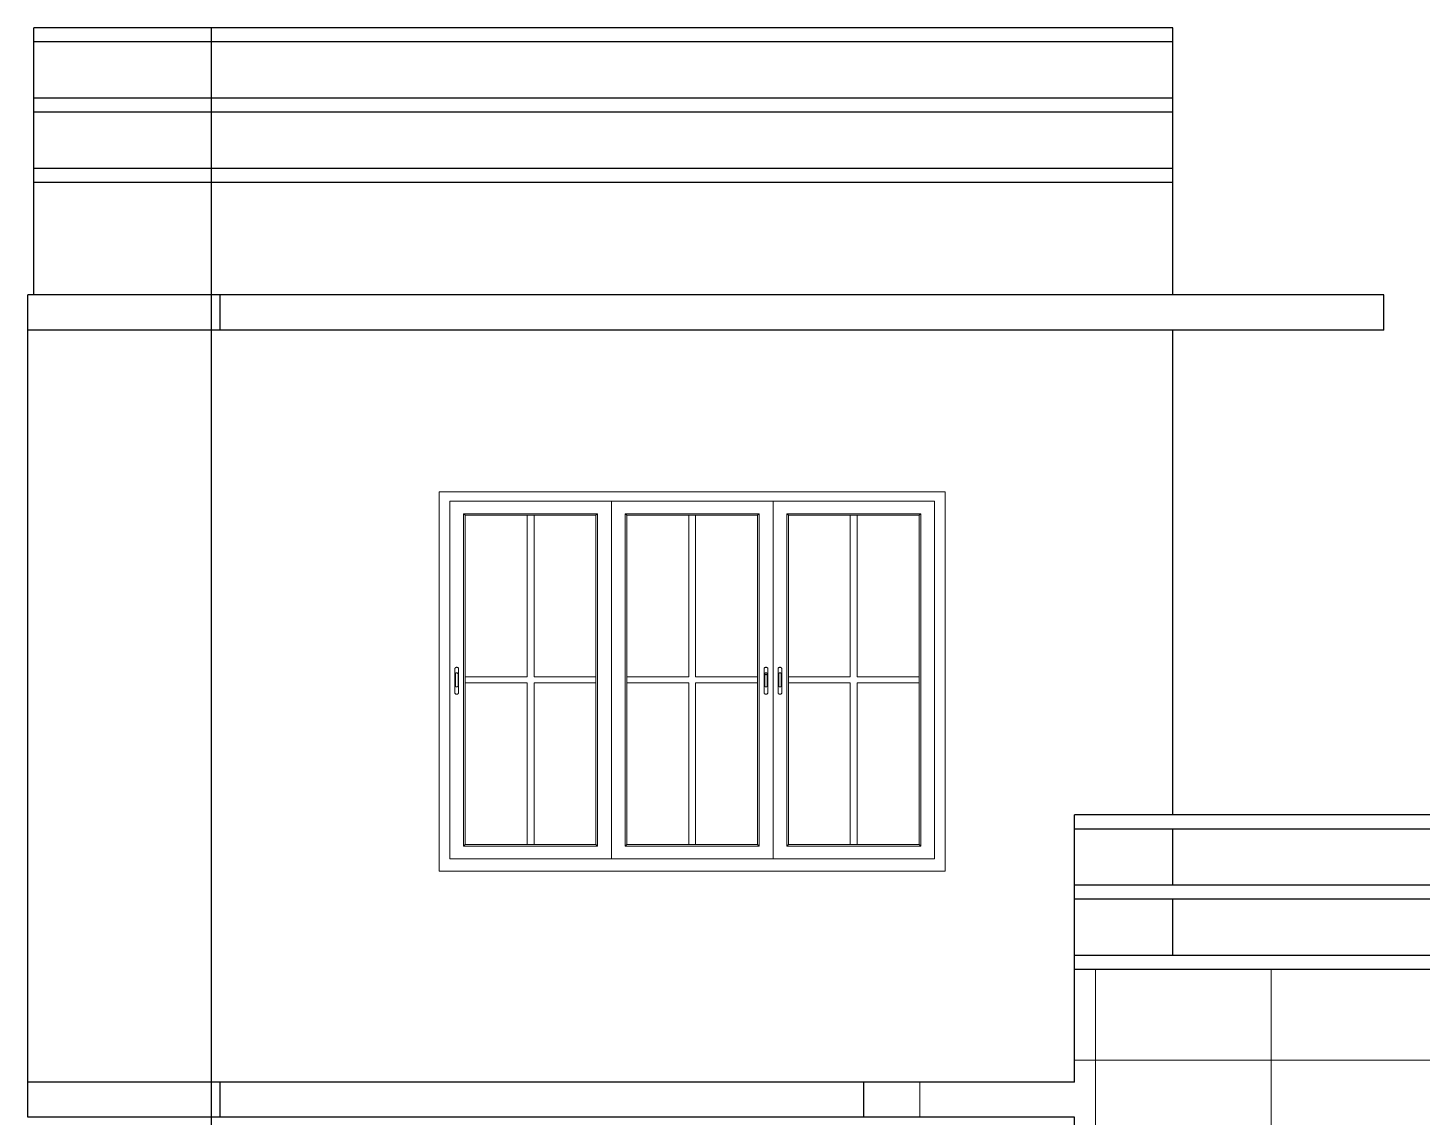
# Model space of a CAD drawing. Header units: inches. Extents: x -5096374 to -5070857, y -3259973 to -3243900.
# Drawn here: x -5071291.4 to -5071092.9, y -3259183.1 to -3259028.1 of the extents above; entities that cross this region are included whole.
import ezdxf

# ---------------------------------------------------------------- set-up
doc = ezdxf.new("R2010")
doc.units = ezdxf.units.IN
doc.header["$LTSCALE"] = 2
doc.header["$MEASUREMENT"] = 0
doc.linetypes.add('ACAD_ISO02W100', pattern=[15, 12, -3])
doc.layers.get('0').update_dxf_attribs({"linetype": 'CONTINUOUS'})
doc.layers.add('HATCH', color=60, linetype='ACAD_ISO02W100', lineweight=13)
doc.layers.add('window', color=4, linetype='CONTINUOUS', lineweight=13)

msp = doc.modelspace()

# ---------------------------------------------------------------- hatches: boundary and pattern name
at = {"layer": 'HATCH'}
h = msp.add_hatch(dxfattribs=at)
h.set_pattern_fill('ANSI37', color=256, scale=200, angle=45)
h.set_pattern_definition([(90, (6860.567, 0), (-25, 0), []), (180, (6860.567, 0), (-4e-15, -25), [])])
h.paths.add_polyline_path([(-5070999.4, -3259183.1), (-5070981.4, -3259183.1), (-5070981.4, -3259178.1), (-5070999.4, -3259178.1), (-5070999.4, -3259162.1), (-5071142.4, -3259162.1), (-5071142.4, -3259178.1), (-5071172.4, -3259178.1), (-5071172.4, -3259183.1), (-5071142.4, -3259183.1), (-5071142.4, -3259290.1), (-5071172.4, -3259290.1), (-5071172.4, -3259295.1), (-5071142.4, -3259295.1), (-5071142.4, -3259402.1), (-5070999.4, -3259402.1), (-5070999.4, -3259295.1), (-5070981.4, -3259295.1), (-5070981.4, -3259290.1), (-5070999.4, -3259290.1)])

# ---------------------------------------------------------------- linework, layer by layer
at = {"ltscale": 0.5}
for p, q in [((-5071128.4, -3259028.1), (-5071290.52, -3259028.1)), ((-5071290.52, -3259066.1), (-5071290.52, -3259028.1)), ((-5071265.25, -3259066.1), (-5071265.25, -3259028.1)), ((-5071128.4, -3259066.1), (-5071128.4, -3259028.1)), ((-5071128.4, -3259030.1), (-5071290.52, -3259030.1)), ((-5071128.4, -3259038.1), (-5071290.52, -3259038.1)), ((-5071128.4, -3259040.1), (-5071290.52, -3259040.1)), ((-5071128.4, -3259048.1), (-5071290.52, -3259048.1)), ((-5071128.4, -3259050.1), (-5071290.52, -3259050.1)), ((-5071098.4, -3259066.1), (-5071291.36, -3259066.1)), ((-5071291.36, -3259183.1), (-5071291.36, -3259066.1)), ((-5071265.25, -3259402.1), (-5071265.25, -3259066.1)), ((-5071263.99, -3259071.1), (-5071263.99, -3259066.1)), ((-5071098.4, -3259071.1), (-5071098.4, -3259066.1)), ((-5071098.4, -3259071.1), (-5071291.36, -3259071.1)), ((-5071128.4, -3259140.1), (-5071128.4, -3259071.1)), ((-5071142.4, -3259178.1), (-5071142.4, -3259140.1)), ((-5070999.4, -3259140.1), (-5071142.4, -3259140.1)), ((-5070999.4, -3259142.1), (-5071142.4, -3259142.1)), ((-5071128.4, -3259150.1), (-5071128.4, -3259142.1)), ((-5070999.4, -3259150.1), (-5071142.4, -3259150.1)), ((-5070999.4, -3259152.1), (-5071142.4, -3259152.1)), ((-5071128.4, -3259160.1), (-5071128.4, -3259152.1)), ((-5070999.4, -3259160.1), (-5071142.4, -3259160.1)), ((-5070999.4, -3259162.1), (-5071142.4, -3259162.1)), ((-5071142.4, -3259178.1), (-5071291.36, -3259178.1)), ((-5071263.99, -3259183.1), (-5071263.99, -3259178.1)), ((-5071172.4, -3259183.1), (-5071172.4, -3259178.1)), ((-5071142.4, -3259183.1), (-5071291.36, -3259183.1)), ((-5071142.4, -3259290.1), (-5071142.4, -3259183.1))]:
    msp.add_line(p, q, dxfattribs=at)
at = {"layer": 'window'}
for p, q in [((-5071232.82, -3259148.1), (-5071232.82, -3259094.1)), ((-5071160.82, -3259094.1), (-5071232.82, -3259094.1)), ((-5071160.82, -3259148.1), (-5071160.82, -3259094.1)), ((-5071231.32, -3259146.32), (-5071231.32, -3259095.43)), ((-5071162.32, -3259095.43), (-5071231.32, -3259095.43)), ((-5071208.32, -3259095.43), (-5071208.32, -3259146.32)), ((-5071185.32, -3259095.43), (-5071185.32, -3259146.32)), ((-5071162.32, -3259095.43), (-5071162.32, -3259146.32)), ((-5071229.36, -3259144.52), (-5071229.36, -3259097.23)), ((-5071229.36, -3259097.23), (-5071210.29, -3259097.23)), ((-5071229.12, -3259097.45), (-5071229.36, -3259097.23)), ((-5071229.12, -3259144.3), (-5071229.12, -3259097.45)), ((-5071210.53, -3259097.45), (-5071229.12, -3259097.45)), ((-5071220.32, -3259097.45), (-5071220.32, -3259120.42)), ((-5071219.33, -3259097.45), (-5071219.33, -3259120.42)), ((-5071210.53, -3259097.45), (-5071210.29, -3259097.23)), ((-5071210.53, -3259097.45), (-5071210.53, -3259144.3)), ((-5071210.29, -3259097.23), (-5071210.29, -3259144.52)), ((-5071187.29, -3259097.23), (-5071206.36, -3259097.23)), ((-5071206.36, -3259097.23), (-5071206.36, -3259144.52)), ((-5071206.12, -3259097.45), (-5071206.36, -3259097.23)), ((-5071206.12, -3259097.45), (-5071206.12, -3259144.3)), ((-5071206.12, -3259097.45), (-5071187.53, -3259097.45)), ((-5071197.32, -3259097.45), (-5071197.32, -3259120.42)), ((-5071196.33, -3259097.45), (-5071196.33, -3259120.42)), ((-5071187.53, -3259097.45), (-5071187.29, -3259097.23)), ((-5071187.53, -3259144.3), (-5071187.53, -3259097.45)), ((-5071187.29, -3259144.52), (-5071187.29, -3259097.23)), ((-5071183.36, -3259144.52), (-5071183.36, -3259097.23)), ((-5071183.36, -3259097.23), (-5071164.29, -3259097.23)), ((-5071183.12, -3259097.45), (-5071183.36, -3259097.23)), ((-5071183.12, -3259144.3), (-5071183.12, -3259097.45)), ((-5071164.53, -3259097.45), (-5071183.12, -3259097.45)), ((-5071174.32, -3259097.45), (-5071174.32, -3259120.42)), ((-5071173.33, -3259097.45), (-5071173.33, -3259120.42)), ((-5071164.53, -3259097.45), (-5071164.29, -3259097.23)), ((-5071164.53, -3259097.45), (-5071164.53, -3259144.3)), ((-5071164.29, -3259097.23), (-5071164.29, -3259144.52)), ((-5071230.6, -3259119.27), (-5071230.59, -3259119.24)), ((-5071230.6, -3259119.31), (-5071230.59, -3259119.24)), ((-5071230.6, -3259119.31), (-5071230.6, -3259119.27)), ((-5071230.6, -3259122.7), (-5071230.6, -3259119.31)), ((-5071230.59, -3259119.24), (-5071230.57, -3259119.21)), ((-5071230.57, -3259119.21), (-5071230.55, -3259119.18)), ((-5071230.52, -3259119.15), (-5071230.55, -3259119.18)), ((-5071230.49, -3259119.13), (-5071230.52, -3259119.15)), ((-5071230.5, -3259119.98), (-5071230.51, -3259120)), ((-5071230.51, -3259120), (-5071230.51, -3259120.03)), ((-5071230.51, -3259120.03), (-5071230.51, -3259121.73)), ((-5071230.49, -3259119.96), (-5071230.5, -3259119.98)), ((-5071230.49, -3259119.13), (-5071230.45, -3259119.11)), ((-5071230.48, -3259119.94), (-5071230.49, -3259119.96)), ((-5071230.46, -3259119.92), (-5071230.48, -3259119.94)), ((-5071230.44, -3259119.91), (-5071230.46, -3259119.92)), ((-5071230.41, -3259119.1), (-5071230.45, -3259119.11)), ((-5071230.41, -3259119.89), (-5071230.44, -3259119.91)), ((-5071230.37, -3259119.09), (-5071230.41, -3259119.1)), ((-5071230.39, -3259119.88), (-5071230.41, -3259119.89)), ((-5071230.36, -3259119.88), (-5071230.39, -3259119.88)), ((-5071230.33, -3259119.09), (-5071230.37, -3259119.09)), ((-5071230.33, -3259119.88), (-5071230.36, -3259119.88)), ((-5071230.29, -3259119.09), (-5071230.33, -3259119.09)), ((-5071230.3, -3259119.88), (-5071230.33, -3259119.88)), ((-5071230.27, -3259119.88), (-5071230.3, -3259119.88)), ((-5071230.29, -3259119.09), (-5071230.25, -3259119.1)), ((-5071230.25, -3259119.89), (-5071230.27, -3259119.88)), ((-5071230.25, -3259119.1), (-5071230.21, -3259119.11)), ((-5071230.22, -3259119.91), (-5071230.25, -3259119.89)), ((-5071230.2, -3259119.92), (-5071230.22, -3259119.91)), ((-5071230.21, -3259119.11), (-5071230.17, -3259119.13)), ((-5071230.18, -3259119.94), (-5071230.2, -3259119.92)), ((-5071230.17, -3259119.96), (-5071230.18, -3259119.94)), ((-5071230.17, -3259119.13), (-5071230.14, -3259119.15)), ((-5071230.16, -3259119.98), (-5071230.17, -3259119.96)), ((-5071230.15, -3259120), (-5071230.16, -3259119.98)), ((-5071230.15, -3259120.03), (-5071230.15, -3259120)), ((-5071230.15, -3259121.73), (-5071230.15, -3259120.03)), ((-5071230.14, -3259119.15), (-5071230.11, -3259119.18)), ((-5071230.09, -3259119.21), (-5071230.11, -3259119.18)), ((-5071230.07, -3259119.24), (-5071230.09, -3259119.21)), ((-5071230.06, -3259119.27), (-5071230.07, -3259119.24)), ((-5071230.06, -3259119.27), (-5071230.06, -3259119.31)), ((-5071230.06, -3259119.31), (-5071230.06, -3259122.7)), ((-5071229.12, -3259120.42), (-5071220.32, -3259120.42)), ((-5071219.33, -3259120.42), (-5071210.53, -3259120.42)), ((-5071197.32, -3259120.42), (-5071206.12, -3259120.42)), ((-5071187.53, -3259120.42), (-5071196.33, -3259120.42)), ((-5071186.58, -3259119.24), (-5071186.59, -3259119.27)), ((-5071186.59, -3259119.27), (-5071186.59, -3259119.31)), ((-5071186.59, -3259119.31), (-5071186.59, -3259122.7)), ((-5071186.56, -3259119.21), (-5071186.58, -3259119.24)), ((-5071186.54, -3259119.18), (-5071186.56, -3259119.21)), ((-5071186.51, -3259119.15), (-5071186.54, -3259119.18)), ((-5071186.48, -3259119.13), (-5071186.51, -3259119.15)), ((-5071186.5, -3259120), (-5071186.49, -3259119.98)), ((-5071186.5, -3259120.03), (-5071186.5, -3259120)), ((-5071186.5, -3259120.27), (-5071186.5, -3259120.03)), ((-5071186.5, -3259120.25), (-5071186.49, -3259120.23)), ((-5071186.5, -3259120.27), (-5071186.5, -3259120.25)), ((-5071186.5, -3259121.73), (-5071186.5, -3259120.27)), ((-5071186.49, -3259119.98), (-5071186.48, -3259119.96)), ((-5071186.49, -3259120.23), (-5071186.48, -3259120.21)), ((-5071186.44, -3259119.11), (-5071186.48, -3259119.13)), ((-5071186.48, -3259119.96), (-5071186.47, -3259119.94)), ((-5071186.48, -3259120.21), (-5071186.47, -3259120.19)), ((-5071186.47, -3259119.94), (-5071186.45, -3259119.92)), ((-5071186.47, -3259120.19), (-5071186.45, -3259120.17)), ((-5071186.45, -3259119.92), (-5071186.43, -3259119.91)), ((-5071186.45, -3259120.17), (-5071186.43, -3259120.15)), ((-5071186.4, -3259119.1), (-5071186.44, -3259119.11)), ((-5071186.43, -3259119.91), (-5071186.4, -3259119.89)), ((-5071186.43, -3259120.15), (-5071186.4, -3259120.14)), ((-5071186.36, -3259119.09), (-5071186.4, -3259119.1)), ((-5071186.4, -3259119.89), (-5071186.38, -3259119.88)), ((-5071186.4, -3259120.14), (-5071186.38, -3259120.13)), ((-5071186.38, -3259119.88), (-5071186.35, -3259119.88)), ((-5071186.38, -3259120.13), (-5071186.35, -3259120.13)), ((-5071186.32, -3259119.09), (-5071186.36, -3259119.09)), ((-5071186.35, -3259119.88), (-5071186.32, -3259119.88)), ((-5071186.35, -3259120.13), (-5071186.32, -3259120.13)), ((-5071186.28, -3259119.09), (-5071186.32, -3259119.09)), ((-5071186.32, -3259119.88), (-5071186.29, -3259119.88)), ((-5071186.32, -3259120.13), (-5071186.29, -3259120.13)), ((-5071186.29, -3259119.88), (-5071186.26, -3259119.88)), ((-5071186.29, -3259120.13), (-5071186.26, -3259120.13)), ((-5071186.24, -3259119.1), (-5071186.28, -3259119.09)), ((-5071186.26, -3259119.88), (-5071186.24, -3259119.89)), ((-5071186.26, -3259120.13), (-5071186.24, -3259120.14)), ((-5071186.2, -3259119.11), (-5071186.24, -3259119.1)), ((-5071186.24, -3259119.89), (-5071186.21, -3259119.91)), ((-5071186.24, -3259120.14), (-5071186.21, -3259120.15)), ((-5071186.21, -3259119.91), (-5071186.19, -3259119.92)), ((-5071186.21, -3259120.15), (-5071186.19, -3259120.17)), ((-5071186.16, -3259119.13), (-5071186.2, -3259119.11)), ((-5071186.19, -3259119.92), (-5071186.17, -3259119.94)), ((-5071186.19, -3259120.17), (-5071186.17, -3259120.19)), ((-5071186.17, -3259119.94), (-5071186.16, -3259119.96)), ((-5071186.17, -3259120.19), (-5071186.16, -3259120.21)), ((-5071186.13, -3259119.15), (-5071186.16, -3259119.13)), ((-5071186.16, -3259119.96), (-5071186.15, -3259119.98)), ((-5071186.16, -3259120.21), (-5071186.15, -3259120.23)), ((-5071186.15, -3259119.98), (-5071186.14, -3259120)), ((-5071186.15, -3259120.23), (-5071186.14, -3259120.25)), ((-5071186.14, -3259120), (-5071186.14, -3259120.03)), ((-5071186.14, -3259121.73), (-5071186.14, -3259120.03)), ((-5071186.14, -3259120.25), (-5071186.14, -3259120.27)), ((-5071186.1, -3259119.18), (-5071186.13, -3259119.15)), ((-5071186.08, -3259119.21), (-5071186.1, -3259119.18)), ((-5071186.06, -3259119.24), (-5071186.08, -3259119.21)), ((-5071186.05, -3259119.27), (-5071186.06, -3259119.24)), ((-5071186.05, -3259119.31), (-5071186.06, -3259119.24)), ((-5071186.05, -3259119.31), (-5071186.05, -3259119.27)), ((-5071186.05, -3259122.7), (-5071186.05, -3259119.31)), ((-5071184.6, -3259119.27), (-5071184.59, -3259119.24)), ((-5071184.6, -3259119.31), (-5071184.59, -3259119.24)), ((-5071184.6, -3259119.31), (-5071184.6, -3259119.27)), ((-5071184.6, -3259122.7), (-5071184.6, -3259119.31)), ((-5071184.59, -3259119.24), (-5071184.57, -3259119.21)), ((-5071184.57, -3259119.21), (-5071184.55, -3259119.18)), ((-5071184.52, -3259119.15), (-5071184.55, -3259119.18)), ((-5071184.49, -3259119.13), (-5071184.52, -3259119.15)), ((-5071184.5, -3259119.98), (-5071184.51, -3259120)), ((-5071184.51, -3259120), (-5071184.51, -3259120.03)), ((-5071184.51, -3259120.03), (-5071184.51, -3259121.73)), ((-5071184.49, -3259119.96), (-5071184.5, -3259119.98)), ((-5071184.49, -3259119.13), (-5071184.45, -3259119.11)), ((-5071184.48, -3259119.94), (-5071184.49, -3259119.96)), ((-5071184.46, -3259119.92), (-5071184.48, -3259119.94)), ((-5071184.44, -3259119.91), (-5071184.46, -3259119.92)), ((-5071184.41, -3259119.1), (-5071184.45, -3259119.11)), ((-5071184.41, -3259119.89), (-5071184.44, -3259119.91)), ((-5071184.37, -3259119.09), (-5071184.41, -3259119.1)), ((-5071184.39, -3259119.88), (-5071184.41, -3259119.89)), ((-5071184.36, -3259119.88), (-5071184.39, -3259119.88)), ((-5071184.33, -3259119.09), (-5071184.37, -3259119.09)), ((-5071184.33, -3259119.88), (-5071184.36, -3259119.88)), ((-5071184.29, -3259119.09), (-5071184.33, -3259119.09)), ((-5071184.3, -3259119.88), (-5071184.33, -3259119.88)), ((-5071184.27, -3259119.88), (-5071184.3, -3259119.88)), ((-5071184.29, -3259119.09), (-5071184.25, -3259119.1)), ((-5071184.25, -3259119.89), (-5071184.27, -3259119.88)), ((-5071184.25, -3259119.1), (-5071184.21, -3259119.11)), ((-5071184.22, -3259119.91), (-5071184.25, -3259119.89)), ((-5071184.2, -3259119.92), (-5071184.22, -3259119.91)), ((-5071184.21, -3259119.11), (-5071184.17, -3259119.13)), ((-5071184.18, -3259119.94), (-5071184.2, -3259119.92)), ((-5071184.17, -3259119.96), (-5071184.18, -3259119.94)), ((-5071184.17, -3259119.13), (-5071184.14, -3259119.15)), ((-5071184.16, -3259119.98), (-5071184.17, -3259119.96)), ((-5071184.15, -3259120), (-5071184.16, -3259119.98)), ((-5071184.15, -3259120.03), (-5071184.15, -3259120)), ((-5071184.15, -3259121.73), (-5071184.15, -3259120.03)), ((-5071184.14, -3259119.15), (-5071184.11, -3259119.18)), ((-5071184.09, -3259119.21), (-5071184.11, -3259119.18)), ((-5071184.07, -3259119.24), (-5071184.09, -3259119.21)), ((-5071184.06, -3259119.27), (-5071184.07, -3259119.24)), ((-5071184.06, -3259119.27), (-5071184.06, -3259119.31)), ((-5071184.06, -3259119.31), (-5071184.06, -3259122.7)), ((-5071183.12, -3259120.42), (-5071174.32, -3259120.42)), ((-5071173.33, -3259120.42), (-5071164.53, -3259120.42)), ((-5071230.51, -3259121.76), (-5071230.51, -3259121.73)), ((-5071230.5, -3259121.78), (-5071230.51, -3259121.76)), ((-5071230.49, -3259121.8), (-5071230.5, -3259121.78)), ((-5071230.48, -3259121.82), (-5071230.49, -3259121.8)), ((-5071230.46, -3259121.84), (-5071230.48, -3259121.82)), ((-5071230.44, -3259121.85), (-5071230.46, -3259121.84)), ((-5071230.41, -3259121.86), (-5071230.44, -3259121.85)), ((-5071230.39, -3259121.87), (-5071230.41, -3259121.86)), ((-5071230.36, -3259121.88), (-5071230.39, -3259121.87)), ((-5071230.33, -3259121.88), (-5071230.36, -3259121.88)), ((-5071230.3, -3259121.88), (-5071230.33, -3259121.88)), ((-5071230.27, -3259121.87), (-5071230.3, -3259121.88)), ((-5071230.25, -3259121.86), (-5071230.27, -3259121.87)), ((-5071230.22, -3259121.85), (-5071230.25, -3259121.86)), ((-5071230.2, -3259121.84), (-5071230.22, -3259121.85)), ((-5071230.18, -3259121.82), (-5071230.2, -3259121.84)), ((-5071230.17, -3259121.8), (-5071230.18, -3259121.82)), ((-5071230.16, -3259121.78), (-5071230.17, -3259121.8)), ((-5071230.15, -3259121.76), (-5071230.16, -3259121.78)), ((-5071230.15, -3259121.73), (-5071230.15, -3259121.76)), ((-5071229.12, -3259121.32), (-5071220.32, -3259121.32)), ((-5071220.32, -3259121.32), (-5071220.32, -3259144.3)), ((-5071219.33, -3259121.32), (-5071210.53, -3259121.32)), ((-5071219.33, -3259121.32), (-5071219.33, -3259144.3)), ((-5071197.32, -3259121.32), (-5071206.12, -3259121.32)), ((-5071197.32, -3259121.32), (-5071197.32, -3259144.3)), ((-5071196.33, -3259121.32), (-5071196.33, -3259144.3)), ((-5071187.53, -3259121.32), (-5071196.33, -3259121.32)), ((-5071186.5, -3259121.73), (-5071186.5, -3259121.76)), ((-5071186.5, -3259121.76), (-5071186.49, -3259121.78)), ((-5071186.49, -3259121.78), (-5071186.48, -3259121.8)), ((-5071186.48, -3259121.8), (-5071186.47, -3259121.82)), ((-5071186.47, -3259121.82), (-5071186.45, -3259121.84)), ((-5071186.45, -3259121.84), (-5071186.43, -3259121.85)), ((-5071186.43, -3259121.85), (-5071186.4, -3259121.86)), ((-5071186.4, -3259121.86), (-5071186.38, -3259121.87)), ((-5071186.38, -3259121.87), (-5071186.35, -3259121.88)), ((-5071186.35, -3259121.88), (-5071186.32, -3259121.88)), ((-5071186.32, -3259121.88), (-5071186.29, -3259121.88)), ((-5071186.29, -3259121.88), (-5071186.26, -3259121.87)), ((-5071186.26, -3259121.87), (-5071186.24, -3259121.86)), ((-5071186.24, -3259121.86), (-5071186.21, -3259121.85)), ((-5071186.21, -3259121.85), (-5071186.19, -3259121.84)), ((-5071186.19, -3259121.84), (-5071186.17, -3259121.82)), ((-5071186.17, -3259121.82), (-5071186.16, -3259121.8)), ((-5071186.16, -3259121.8), (-5071186.15, -3259121.78)), ((-5071186.15, -3259121.78), (-5071186.14, -3259121.76)), ((-5071186.14, -3259121.76), (-5071186.14, -3259121.73)), ((-5071184.51, -3259121.76), (-5071184.51, -3259121.73)), ((-5071184.5, -3259121.78), (-5071184.51, -3259121.76)), ((-5071184.49, -3259121.8), (-5071184.5, -3259121.78)), ((-5071184.48, -3259121.82), (-5071184.49, -3259121.8)), ((-5071184.46, -3259121.84), (-5071184.48, -3259121.82)), ((-5071184.44, -3259121.85), (-5071184.46, -3259121.84)), ((-5071184.41, -3259121.86), (-5071184.44, -3259121.85)), ((-5071184.39, -3259121.87), (-5071184.41, -3259121.86)), ((-5071184.36, -3259121.88), (-5071184.39, -3259121.87)), ((-5071184.33, -3259121.88), (-5071184.36, -3259121.88)), ((-5071184.3, -3259121.88), (-5071184.33, -3259121.88)), ((-5071184.27, -3259121.87), (-5071184.3, -3259121.88)), ((-5071184.25, -3259121.86), (-5071184.27, -3259121.87)), ((-5071184.22, -3259121.85), (-5071184.25, -3259121.86)), ((-5071184.2, -3259121.84), (-5071184.22, -3259121.85)), ((-5071184.18, -3259121.82), (-5071184.2, -3259121.84)), ((-5071184.17, -3259121.8), (-5071184.18, -3259121.82)), ((-5071184.16, -3259121.78), (-5071184.17, -3259121.8)), ((-5071184.15, -3259121.76), (-5071184.16, -3259121.78)), ((-5071184.15, -3259121.73), (-5071184.15, -3259121.76)), ((-5071183.12, -3259121.32), (-5071174.32, -3259121.32)), ((-5071174.32, -3259121.32), (-5071174.32, -3259144.3)), ((-5071173.33, -3259121.32), (-5071164.53, -3259121.32)), ((-5071173.33, -3259121.32), (-5071173.33, -3259144.3)), ((-5071230.6, -3259122.73), (-5071230.6, -3259122.7)), ((-5071230.59, -3259122.77), (-5071230.6, -3259122.73)), ((-5071230.59, -3259122.77), (-5071230.57, -3259122.8)), ((-5071230.57, -3259122.8), (-5071230.55, -3259122.83)), ((-5071230.55, -3259122.83), (-5071230.52, -3259122.85)), ((-5071230.49, -3259122.88), (-5071230.52, -3259122.85)), ((-5071230.45, -3259122.9), (-5071230.49, -3259122.88)), ((-5071230.45, -3259122.9), (-5071230.41, -3259122.91)), ((-5071230.37, -3259122.92), (-5071230.41, -3259122.91)), ((-5071230.33, -3259122.92), (-5071230.37, -3259122.92)), ((-5071230.33, -3259122.92), (-5071230.29, -3259122.92)), ((-5071230.29, -3259122.92), (-5071230.25, -3259122.91)), ((-5071230.21, -3259122.9), (-5071230.25, -3259122.91)), ((-5071230.17, -3259122.88), (-5071230.21, -3259122.9)), ((-5071230.17, -3259122.88), (-5071230.14, -3259122.85)), ((-5071230.14, -3259122.85), (-5071230.11, -3259122.83)), ((-5071230.11, -3259122.83), (-5071230.09, -3259122.8)), ((-5071230.07, -3259122.77), (-5071230.09, -3259122.8)), ((-5071230.06, -3259122.7), (-5071230.07, -3259122.77)), ((-5071230.06, -3259122.73), (-5071230.07, -3259122.77)), ((-5071230.06, -3259122.73), (-5071230.06, -3259122.7)), ((-5071186.59, -3259122.73), (-5071186.59, -3259122.7)), ((-5071186.59, -3259122.7), (-5071186.58, -3259122.77)), ((-5071186.59, -3259122.73), (-5071186.58, -3259122.77)), ((-5071186.58, -3259122.77), (-5071186.56, -3259122.8)), ((-5071186.56, -3259122.8), (-5071186.54, -3259122.83)), ((-5071186.54, -3259122.83), (-5071186.51, -3259122.85)), ((-5071186.51, -3259122.85), (-5071186.48, -3259122.88)), ((-5071186.48, -3259122.88), (-5071186.44, -3259122.9)), ((-5071186.44, -3259122.9), (-5071186.4, -3259122.91)), ((-5071186.4, -3259122.91), (-5071186.36, -3259122.92)), ((-5071186.36, -3259122.92), (-5071186.32, -3259122.92)), ((-5071186.32, -3259122.92), (-5071186.28, -3259122.92)), ((-5071186.28, -3259122.92), (-5071186.24, -3259122.91)), ((-5071186.24, -3259122.91), (-5071186.2, -3259122.9)), ((-5071186.2, -3259122.9), (-5071186.16, -3259122.88)), ((-5071186.16, -3259122.88), (-5071186.13, -3259122.85)), ((-5071186.13, -3259122.85), (-5071186.1, -3259122.83)), ((-5071186.1, -3259122.83), (-5071186.08, -3259122.8)), ((-5071186.08, -3259122.8), (-5071186.06, -3259122.77)), ((-5071186.06, -3259122.77), (-5071186.05, -3259122.73)), ((-5071186.05, -3259122.73), (-5071186.05, -3259122.7)), ((-5071184.6, -3259122.73), (-5071184.6, -3259122.7)), ((-5071184.59, -3259122.77), (-5071184.6, -3259122.73)), ((-5071184.59, -3259122.77), (-5071184.57, -3259122.8)), ((-5071184.57, -3259122.8), (-5071184.55, -3259122.83)), ((-5071184.55, -3259122.83), (-5071184.52, -3259122.85)), ((-5071184.49, -3259122.88), (-5071184.52, -3259122.85)), ((-5071184.45, -3259122.9), (-5071184.49, -3259122.88)), ((-5071184.45, -3259122.9), (-5071184.41, -3259122.91)), ((-5071184.37, -3259122.92), (-5071184.41, -3259122.91)), ((-5071184.33, -3259122.92), (-5071184.37, -3259122.92)), ((-5071184.33, -3259122.92), (-5071184.29, -3259122.92)), ((-5071184.29, -3259122.92), (-5071184.25, -3259122.91)), ((-5071184.21, -3259122.9), (-5071184.25, -3259122.91)), ((-5071184.17, -3259122.88), (-5071184.21, -3259122.9)), ((-5071184.17, -3259122.88), (-5071184.14, -3259122.85)), ((-5071184.14, -3259122.85), (-5071184.11, -3259122.83)), ((-5071184.11, -3259122.83), (-5071184.09, -3259122.8)), ((-5071184.07, -3259122.77), (-5071184.09, -3259122.8)), ((-5071184.06, -3259122.7), (-5071184.07, -3259122.77)), ((-5071184.06, -3259122.73), (-5071184.07, -3259122.77)), ((-5071184.06, -3259122.73), (-5071184.06, -3259122.7)), ((-5071229.36, -3259144.52), (-5071229.12, -3259144.3)), ((-5071210.53, -3259144.3), (-5071229.12, -3259144.3)), ((-5071210.53, -3259144.3), (-5071210.29, -3259144.52)), ((-5071206.12, -3259144.3), (-5071206.36, -3259144.52)), ((-5071206.12, -3259144.3), (-5071187.53, -3259144.3)), ((-5071187.29, -3259144.52), (-5071187.53, -3259144.3)), ((-5071183.36, -3259144.52), (-5071183.12, -3259144.3)), ((-5071164.53, -3259144.3), (-5071183.12, -3259144.3)), ((-5071164.53, -3259144.3), (-5071164.29, -3259144.52)), ((-5071231.32, -3259146.32), (-5071208.32, -3259146.32)), ((-5071210.29, -3259144.52), (-5071229.36, -3259144.52)), ((-5071185.32, -3259146.32), (-5071208.32, -3259146.32)), ((-5071206.36, -3259144.52), (-5071187.29, -3259144.52)), ((-5071185.32, -3259146.32), (-5071162.32, -3259146.32)), ((-5071164.29, -3259144.52), (-5071183.36, -3259144.52)), ((-5071160.82, -3259148.1), (-5071232.82, -3259148.1))]:
    msp.add_line(p, q, dxfattribs=at)

doc.saveas('drawing.dxf')
